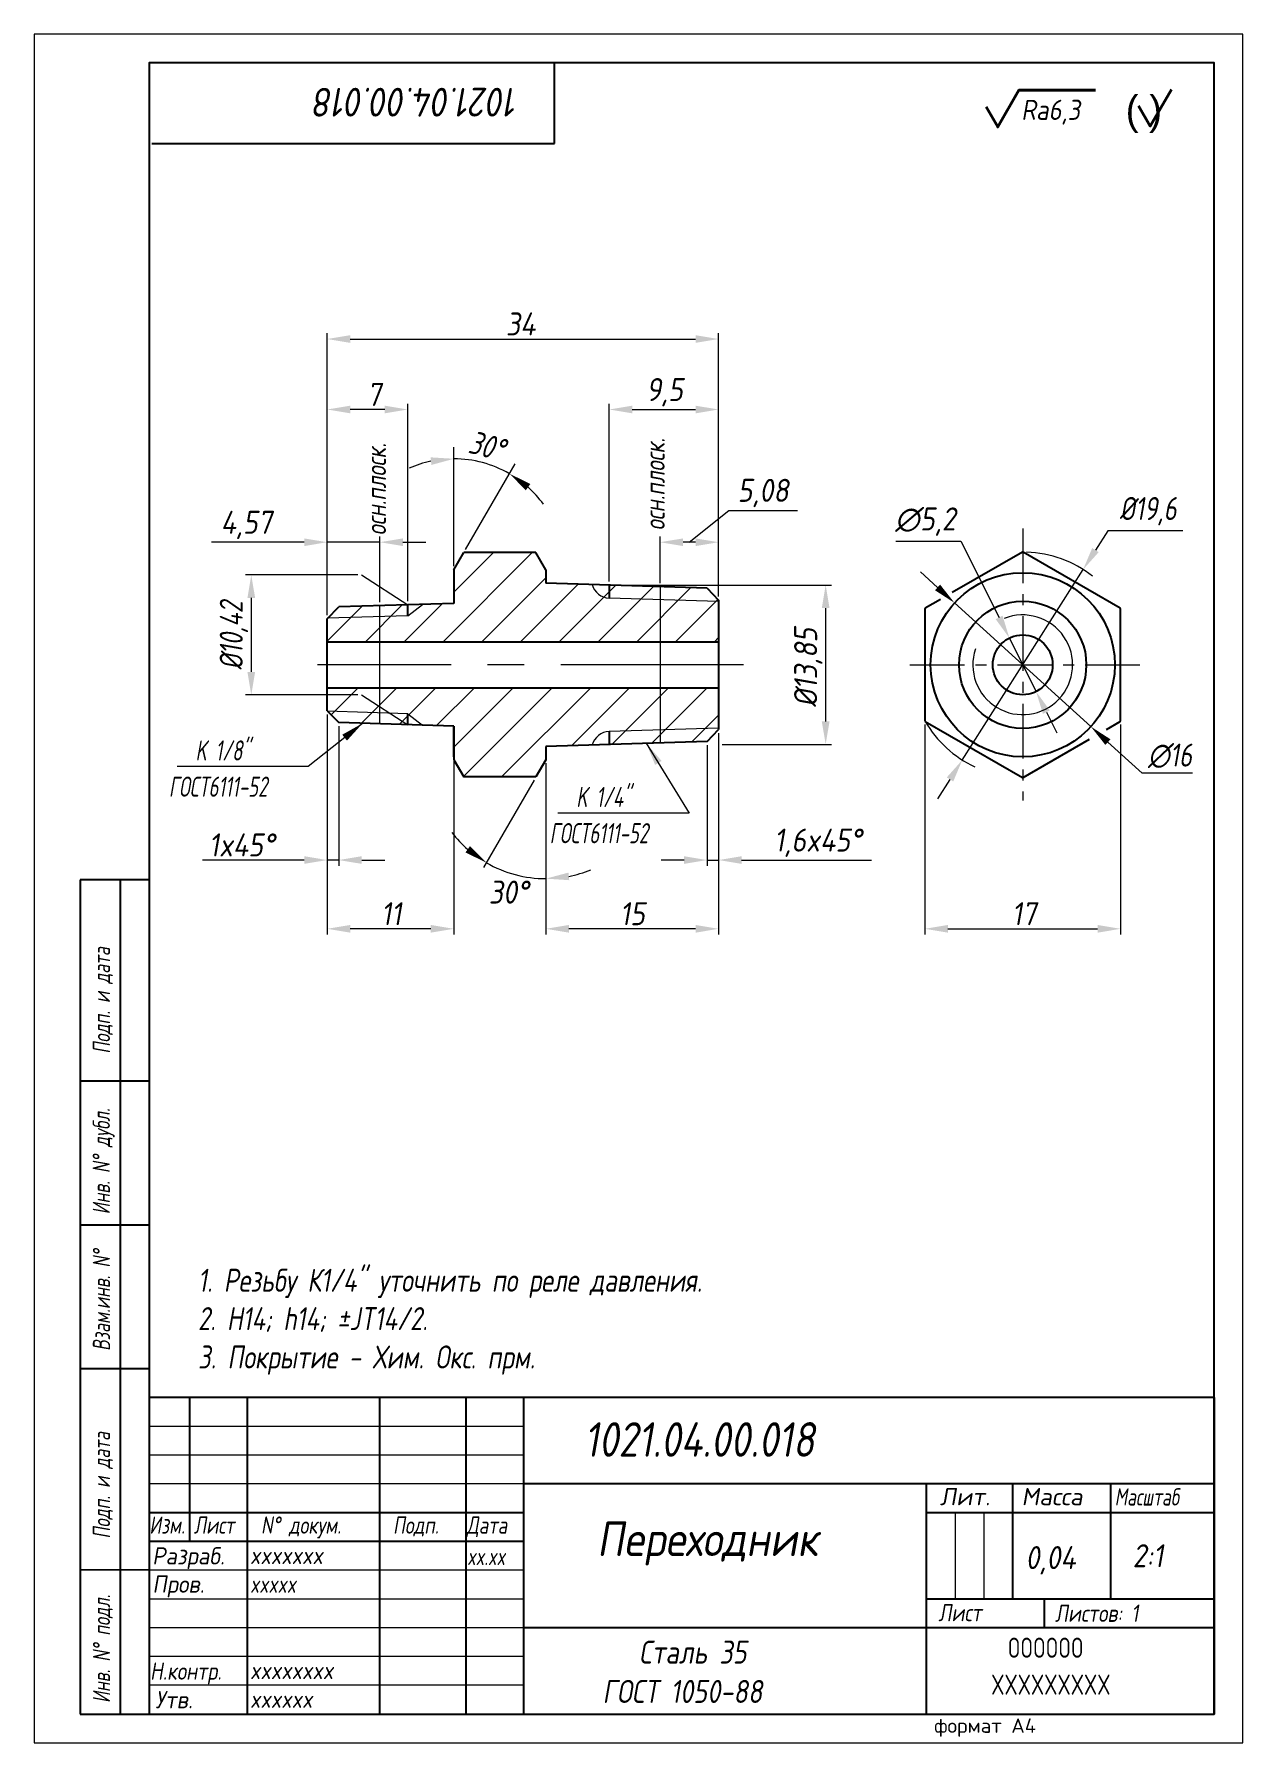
# Model space of a CAD drawing. Header units: millimetres. Extents: x 1490 to 4088, y -4564 to 680.
# Drawn here: x 3878.1 to 4088.1, y 382.9 to 679.9 of the extents above.
import ezdxf

# ---------------------------------------------------------------- set-up
doc = ezdxf.new("R2010")
doc.units = ezdxf.units.MM
doc.linetypes.add('CENTER', pattern=[50.8, 31.75, -6.35, 6.35, -6.35])
for name, color, linetype, lineweight in [('Ax', 1, 'CENTER', 18), ('Dim', 3, 'Continuous', 40), ('Hatch', 5, 'Continuous', 18), ('Slim', 8, 'Continuous', 18), ('Text', 2, 'Continuous', 40), ('Wide', 31, 'Continuous', 60)]:
    doc.layers.add(name, color=color, linetype=linetype, lineweight=lineweight)
doc.styles.add('курсив', font='romans.shx', dxfattribs={"oblique": 10})
doc.styles.add('курсив 0_65', font='romans.shx', dxfattribs={"width": 0.65, "oblique": 10})
doc.styles.add('курсив 0_75', font='romans.shx', dxfattribs={"width": 0.75, "oblique": 10})
doc.styles.add('курсив 0_85', font='romans.shx', dxfattribs={"width": 0.85, "oblique": 10})
doc.dimstyles.new('L.Arrow', dxfattribs={"dimtxt": 4, "dimasz": 4, "dimexe": 2, "dimexo": 0.625, "dimgap": 1, "dimtad": 1, "dimlfac": 5, "dimtxsty": 'курсив 0_85', "dimcen": 0, "dimclrd": 256, "dimclre": 256, "dimclrt": 256, "dimadec": 1, "dimazin": 0, "dimtp": 0.0165, "dimtm": 0.0075, "dimtfac": 1, "dimtmove": 0, "dimatfit": 3, "dimfxl": 1, "dimlwd": 18, "dimlwe": 18, "dimarcsym": 0})
doc.dimstyles.new('к1_1', dxfattribs={"dimtxt": 4, "dimasz": 4, "dimexe": 1, "dimexo": 0.625, "dimtad": 1, "dimtxsty": 'курсив 0_85', "dimcen": 0, "dimadec": 0, "dimazin": 0, "dimtfac": 1, "dimtmove": 0, "dimatfit": 3, "dimldrblk": 'DOTSMALL', "dimfxl": 1, "dimlwd": 18, "dimlwe": 18, "dimarcsym": 0})
doc.dimstyles.new('к1_1св', dxfattribs={"dimtxt": 4, "dimasz": 4, "dimexe": 2, "dimexo": 0.625, "dimgap": 1, "dimtad": 1, "dimtoh": 1, "dimtxsty": 'курсив 0_75', "dimcen": 0, "dimadec": 0, "dimazin": 0, "dimtfac": 1, "dimtmove": 0, "dimatfit": 3, "dimldrblk": 'DOTSMALL', "dimfxl": 1, "dimlwd": 18, "dimlwe": 18, "dimarcsym": 0})

# ---------------------------------------------------------------- blocks, each defined once
blk = doc.blocks.new('*D289')
at = {"layer": 'Defpoints', "color": 0, "transparency": 16777216}
for p in [(4060.39, 586.83), (4039.4, 553.72)]:
    blk.add_point(p, dxfattribs=at)
at = {"layer": 'Dim', "color": 0, "lineweight": 18, "transparency": 16777216}
for p, q in [((4064.68, 593.58), (4062.54, 590.21)), ((4077.71, 593.58), (4064.68, 593.58)), ((4039.4, 553.72), (4060.39, 586.83)), ((4037.26, 550.34), (4035.12, 546.96))]:
    blk.add_line(p, q, dxfattribs=at)
blk.add_arc((4049.9, 570.27), 19.6, 51.7791, 88.0212, dxfattribs=at)
at = {"layer": 'Dim', "color": 0, "transparency": 16777216}
for points in [[(4061.97, 590.56), (4063.1, 589.85), (4060.39, 586.83)], [(4036.7, 550.7), (4037.83, 549.99), (4039.4, 553.72)]]:
    blk.add_solid(points, dxfattribs=at)
at = {"layer": 'Dim', "color": 0, "transparency": 16777216, "insert": (4071.69, 596.97), "char_height": 4, "attachment_point": 5, "style": 'курсив 0_75'}
blk.add_mtext('%%c19,6', dxfattribs=at)
blk = doc.blocks.new('_DotSmall')
at = {"color": 0, "linetype": 'ByBlock', "const_width": 0.5}
blk.add_lwpolyline([(-122670.927, 17467.939, 1), (-122670.802, 17467.939, 1)], format="xyb", close=True, dxfattribs=at)
blk = doc.blocks.new('*D290')
at = {"layer": 'Defpoints', "color": 0, "transparency": 16777216}
for p in [(4038.05, 581.03), (4061.74, 559.52)]:
    blk.add_point(p, dxfattribs=at)
at = {"layer": 'Dim', "color": 0, "lineweight": 18, "transparency": 16777216}
for p, q in [((4035.09, 583.72), (4032.13, 586.41)), ((4038.05, 581.03), (4061.74, 559.52)), ((4070.63, 551.45), (4064.71, 556.83)), ((4079.38, 551.45), (4070.63, 551.45))]:
    blk.add_line(p, q, dxfattribs=at)
at = {"layer": 'Dim', "color": 0, "transparency": 16777216}
for points in [[(4035.54, 584.21), (4034.65, 583.23), (4038.05, 581.03)], [(4065.15, 557.32), (4064.26, 556.34), (4061.74, 559.52)]]:
    blk.add_solid(points, dxfattribs=at)
at = {"layer": 'Dim', "color": 0, "transparency": 16777216, "insert": (4075.5, 554.45), "char_height": 4, "attachment_point": 5, "style": 'курсив 0_75'}
blk.add_mtext('∅16', dxfattribs=at)
blk = doc.blocks.new('*D291')
at = {"layer": 'Defpoints', "color": 0, "transparency": 16777216}
for p in [(4032.9, 560.52), (4066.9, 560.52), (4066.9, 524.38)]:
    blk.add_point(p, dxfattribs=at)
at = {"layer": 'Dim', "color": 0, "lineweight": 18, "transparency": 16777216}
for p, q in [((4032.9, 559.89), (4032.9, 523.38)), ((4066.9, 559.89), (4066.9, 523.38)), ((4036.9, 524.38), (4062.9, 524.38))]:
    blk.add_line(p, q, dxfattribs=at)
at = {"layer": 'Dim', "color": 0, "transparency": 16777216}
for points in [[(4036.9, 525.05), (4036.9, 523.71), (4032.9, 524.38)], [(4062.9, 525.05), (4062.9, 523.71), (4066.9, 524.38)]]:
    blk.add_solid(points, dxfattribs=at)
at = {"layer": 'Dim', "color": 0, "transparency": 16777216, "insert": (4050.15, 527.01), "char_height": 4, "attachment_point": 5, "style": 'курсив 0_85'}
blk.add_mtext('17', dxfattribs=at)
blk = doc.blocks.new('*D292')
at = {"layer": 'Defpoints', "color": 0, "transparency": 16777216}
for p in [(4047.58, 574.93), (4052.22, 565.62)]:
    blk.add_point(p, dxfattribs=at)
at = {"layer": 'Dim', "color": 0, "lineweight": 18, "transparency": 16777216}
for p, q in [((4027.85, 591.77), (4039.16, 591.77)), ((4039.16, 591.77), (4045.79, 578.51)), ((4052.22, 565.62), (4047.58, 574.93)), ((4054.01, 562.04), (4055.8, 558.47))]:
    blk.add_line(p, q, dxfattribs=at)
at = {"layer": 'Dim', "color": 0, "transparency": 16777216}
for points in [[(4046.39, 578.8), (4045.19, 578.21), (4047.58, 574.93)], [(4054.61, 562.34), (4053.41, 561.75), (4052.22, 565.62)]]:
    blk.add_solid(points, dxfattribs=at)
at = {"layer": 'Dim', "color": 0, "transparency": 16777216, "insert": (4033.01, 595.16), "char_height": 4, "attachment_point": 5, "style": 'курсив 0_85'}
blk.add_mtext('∅5,2', dxfattribs=at)
blk = doc.blocks.new('*D54')
at = {"layer": 'Defpoints', "color": 0, "transparency": 16777216}
for p in [(3929.05, 562.29), (3951.05, 554.27), (3929.05, 524.38)]:
    blk.add_point(p, dxfattribs=at)
at = {"layer": 'Dim', "color": 0, "lineweight": 18, "transparency": 16777216}
for p, q in [((3929.05, 561.66), (3929.05, 523.38)), ((3951.05, 553.65), (3951.05, 523.38)), ((3947.05, 524.38), (3933.05, 524.38))]:
    blk.add_line(p, q, dxfattribs=at)
at = {"layer": 'Dim', "color": 0, "transparency": 16777216}
for points in [[(3933.05, 525.05), (3933.05, 523.71), (3929.05, 524.38)], [(3947.05, 525.05), (3947.05, 523.71), (3951.05, 524.38)]]:
    blk.add_solid(points, dxfattribs=at)
at = {"layer": 'Dim', "color": 0, "transparency": 16777216, "insert": (3940.19, 527.01), "char_height": 4, "attachment_point": 5, "style": 'курсив 0_85'}
blk.add_mtext('11', dxfattribs=at)
blk = doc.blocks.new('*D55')
at = {"layer": 'Defpoints', "color": 0, "transparency": 16777216}
for p in [(3938.2, 591.58), (3938.2, 580.55), (3929.05, 578.36)]:
    blk.add_point(p, dxfattribs=at)
at = {"layer": 'Dim', "color": 0, "lineweight": 18, "transparency": 16777216}
for p, q in [((3925.05, 591.58), (3908.97, 591.58)), ((3929.05, 578.98), (3929.05, 592.58)), ((3938.2, 591.58), (3929.05, 591.58)), ((3938.2, 581.17), (3938.2, 592.58)), ((3942.2, 591.58), (3946.2, 591.58))]:
    blk.add_line(p, q, dxfattribs=at)
at = {"layer": 'Dim', "color": 0, "transparency": 16777216}
for points in [[(3925.05, 592.24), (3925.05, 590.91), (3929.05, 591.58)], [(3942.2, 592.24), (3942.2, 590.91), (3938.2, 591.58)]]:
    blk.add_solid(points, dxfattribs=at)
at = {"layer": 'Dim', "color": 0, "transparency": 16777216, "insert": (3915.01, 594.58), "char_height": 4, "attachment_point": 5, "style": 'курсив 0_85'}
blk.add_mtext('4,57', dxfattribs=at)
blk = doc.blocks.new('*D56')
at = {"layer": 'Defpoints', "color": 0, "transparency": 16777216}
for p in [(3929.05, 614.65), (3943.05, 580.7), (3929.05, 578.26)]:
    blk.add_point(p, dxfattribs=at)
at = {"layer": 'Dim', "color": 0, "lineweight": 18, "transparency": 16777216}
for p, q in [((3929.05, 578.89), (3929.05, 615.65)), ((3943.05, 581.32), (3943.05, 615.65)), ((3939.05, 614.65), (3933.05, 614.65))]:
    blk.add_line(p, q, dxfattribs=at)
at = {"layer": 'Dim', "color": 0, "transparency": 16777216}
for points in [[(3933.05, 615.31), (3933.05, 613.98), (3929.05, 614.65)], [(3939.05, 615.31), (3939.05, 613.98), (3943.05, 614.65)]]:
    blk.add_solid(points, dxfattribs=at)
at = {"layer": 'Dim', "color": 0, "transparency": 16777216, "insert": (3937.2, 617.27), "char_height": 4, "attachment_point": 5, "style": 'курсив 0_85'}
blk.add_mtext('7', dxfattribs=at)
blk = doc.blocks.new('*D57')
at = {"layer": 'Defpoints', "color": 0, "transparency": 16777216}
for p in [(3934.99, 585.89), (3915.86, 565.04), (3934.99, 565.04)]:
    blk.add_point(p, dxfattribs=at)
at = {"layer": 'Dim', "color": 0, "lineweight": 18, "transparency": 16777216}
for p, q in [((3934.37, 585.89), (3914.86, 585.89)), ((3915.86, 581.89), (3915.86, 569.04)), ((3934.37, 565.04), (3914.86, 565.04))]:
    blk.add_line(p, q, dxfattribs=at)
at = {"layer": 'Dim', "color": 0, "transparency": 16777216}
for points in [[(3915.19, 581.89), (3916.53, 581.89), (3915.86, 585.89)], [(3915.19, 569.04), (3916.53, 569.04), (3915.86, 565.04)]]:
    blk.add_solid(points, dxfattribs=at)
at = {"layer": 'Dim', "color": 0, "transparency": 16777216, "insert": (3912.85, 575.38), "char_height": 4, "attachment_point": 5, "rotation": 90, "style": 'курсив 0_75'}
blk.add_mtext('%%c10,42', dxfattribs=at)
blk = doc.blocks.new('*D58')
at = {"layer": 'Defpoints', "color": 0, "transparency": 16777216}
for p in [(3929.05, 562.29), (3931.05, 560.23), (3931.05, 536.33)]:
    blk.add_point(p, dxfattribs=at)
at = {"layer": 'Dim', "color": 0, "lineweight": 18, "transparency": 16777216}
for p, q in [((3929.05, 561.66), (3929.05, 535.33)), ((3931.05, 559.6), (3931.05, 535.33)), ((3925.05, 536.33), (3907.37, 536.33)), ((3931.05, 536.33), (3929.05, 536.33)), ((3935.05, 536.33), (3939.05, 536.33))]:
    blk.add_line(p, q, dxfattribs=at)
at = {"layer": 'Dim', "color": 0, "transparency": 16777216}
for points in [[(3925.05, 537), (3925.05, 535.67), (3929.05, 536.33)], [(3935.05, 537), (3935.05, 535.67), (3931.05, 536.33)]]:
    blk.add_solid(points, dxfattribs=at)
at = {"layer": 'Dim', "color": 0, "transparency": 16777216, "insert": (3914.21, 538.96), "char_height": 4, "attachment_point": 5, "style": 'курсив 0_85'}
blk.add_mtext('1x45%%d', dxfattribs=at)
blk = doc.blocks.new('*D59')
at = {"layer": 'Defpoints', "color": 0, "transparency": 16777216}
for p in [(3997.05, 559.02), (3967.05, 553.77), (3967.05, 524.38)]:
    blk.add_point(p, dxfattribs=at)
at = {"layer": 'Dim', "color": 0, "lineweight": 18, "transparency": 16777216}
for p, q in [((3997.05, 558.4), (3997.05, 523.38)), ((3967.05, 553.15), (3967.05, 523.38)), ((3993.05, 524.38), (3971.05, 524.38))]:
    blk.add_line(p, q, dxfattribs=at)
at = {"layer": 'Dim', "color": 0, "transparency": 16777216}
for points in [[(3971.05, 525.05), (3971.05, 523.71), (3967.05, 524.38)], [(3993.05, 525.05), (3993.05, 523.71), (3997.05, 524.38)]]:
    blk.add_solid(points, dxfattribs=at)
at = {"layer": 'Dim', "color": 0, "transparency": 16777216, "insert": (3982.09, 527.01), "char_height": 4, "attachment_point": 5, "style": 'курсив 0_85'}
blk.add_mtext('15', dxfattribs=at)
blk = doc.blocks.new('*D293')
at = {"layer": 'Defpoints', "color": 0, "transparency": 16777216}
for p in [(3997.05, 614.65), (3978.05, 584.12), (3997.05, 581.53)]:
    blk.add_point(p, dxfattribs=at)
at = {"layer": 'Dim', "color": 0, "lineweight": 18, "transparency": 16777216}
for p, q in [((3978.05, 584.75), (3978.05, 615.65)), ((3997.05, 582.15), (3997.05, 615.65)), ((3982.05, 614.65), (3993.05, 614.65))]:
    blk.add_line(p, q, dxfattribs=at)
at = {"layer": 'Dim', "color": 0, "transparency": 16777216}
for points in [[(3982.05, 615.31), (3982.05, 613.98), (3978.05, 614.65)], [(3993.05, 615.31), (3993.05, 613.98), (3997.05, 614.65)]]:
    blk.add_solid(points, dxfattribs=at)
at = {"layer": 'Dim', "color": 0, "transparency": 16777216, "insert": (3987.68, 617.65), "char_height": 4, "attachment_point": 5, "style": 'курсив 0_85'}
blk.add_mtext('9,5', dxfattribs=at)
blk = doc.blocks.new('*D294')
at = {"layer": 'Defpoints', "color": 0, "transparency": 16777216}
for p in [(3986.89, 591.58), (3986.89, 583.85), (3997.05, 581.53)]:
    blk.add_point(p, dxfattribs=at)
at = {"layer": 'Dim', "color": 0, "lineweight": 18, "transparency": 16777216}
for p, q in [((3991.97, 591.58), (3998.84, 597.12)), ((3998.84, 597.12), (4010.76, 597.12)), ((3986.89, 584.47), (3986.89, 592.58)), ((3993.05, 591.58), (3990.89, 591.58)), ((3997.05, 582.15), (3997.05, 592.58))]:
    blk.add_line(p, q, dxfattribs=at)
at = {"layer": 'Dim', "color": 0, "transparency": 16777216}
for points in [[(3990.89, 592.24), (3990.89, 590.91), (3986.89, 591.58)], [(3993.05, 592.24), (3993.05, 590.91), (3997.05, 591.58)]]:
    blk.add_solid(points, dxfattribs=at)
at = {"layer": 'Dim', "color": 0, "transparency": 16777216, "insert": (4004.8, 600.13), "char_height": 4, "attachment_point": 5, "style": 'курсив 0_85'}
blk.add_mtext('5,08', dxfattribs=at)
blk = doc.blocks.new('*D295')
at = {"layer": 'Defpoints', "color": 0, "transparency": 16777216}
for p in [(3978.05, 584.12), (3997.05, 556.43), (4015.66, 556.43)]:
    blk.add_point(p, dxfattribs=at)
at = {"layer": 'Dim', "color": 0, "lineweight": 18, "transparency": 16777216}
for p, q in [((3978.68, 584.12), (4016.66, 584.12)), ((4015.66, 580.12), (4015.66, 560.43)), ((3997.68, 556.43), (4016.66, 556.43))]:
    blk.add_line(p, q, dxfattribs=at)
at = {"layer": 'Dim', "color": 0, "transparency": 16777216}
for points in [[(4014.99, 580.12), (4016.33, 580.12), (4015.66, 584.12)], [(4014.99, 560.43), (4016.33, 560.43), (4015.66, 556.43)]]:
    blk.add_solid(points, dxfattribs=at)
at = {"layer": 'Dim', "color": 0, "transparency": 16777216, "insert": (4012.65, 569.81), "char_height": 4, "attachment_point": 5, "rotation": 90, "style": 'курсив 0_85'}
blk.add_mtext('%%c13,85', dxfattribs=at)
blk = doc.blocks.new('*D60')
at = {"layer": 'Defpoints', "color": 0, "transparency": 16777216}
for p in [(3997.05, 626.9), (3997.05, 583.53), (3929.05, 578.36)]:
    blk.add_point(p, dxfattribs=at)
at = {"layer": 'Dim', "color": 0, "lineweight": 18, "transparency": 16777216}
for p, q in [((3929.05, 578.98), (3929.05, 627.9)), ((3933.05, 626.9), (3993.05, 626.9)), ((3997.05, 584.15), (3997.05, 627.9))]:
    blk.add_line(p, q, dxfattribs=at)
at = {"layer": 'Dim', "color": 0, "transparency": 16777216}
for points in [[(3933.05, 627.56), (3933.05, 626.23), (3929.05, 626.9)], [(3993.05, 627.56), (3993.05, 626.23), (3997.05, 626.9)]]:
    blk.add_solid(points, dxfattribs=at)
at = {"layer": 'Dim', "color": 0, "transparency": 16777216, "insert": (3962.67, 629.52), "char_height": 4, "attachment_point": 5, "style": 'курсив 0_85'}
blk.add_mtext('34', dxfattribs=at)
blk = doc.blocks.new('*D61')
at = {"layer": 'Defpoints', "color": 0, "transparency": 16777216}
for p in [(3957.66, 604.92), (3952.79, 589.77), (3951.05, 586.77), (3951.05, 586.77), (3951.05, 581.45)]:
    blk.add_point(p, dxfattribs=at)
at = {"layer": 'Dim', "color": 0, "lineweight": 18, "transparency": 16777216}
for p, q in [((3951.06, 587.4), (3951.07, 608.08)), ((3953.1, 590.32), (3961.71, 605.23))]:
    blk.add_line(p, q, dxfattribs=at)
for start, end in [(60, 89.958), (101.8498, 113.7416), (36.2165, 48.1082)]:
    blk.add_arc((3951.05, 586.77), 19.31, start, end, dxfattribs=at)
at = {"layer": 'Dim', "color": 0, "transparency": 16777216}
for points in [[(3947.02, 606.33), (3947.16, 605.01), (3951.07, 606.08)], [(3963.56, 600.61), (3964.34, 601.69), (3960.71, 603.5)]]:
    blk.add_solid(points, dxfattribs=at)
at = {"layer": 'Dim', "color": 0, "transparency": 16777216, "insert": (3956.84, 608.32), "char_height": 4, "attachment_point": 5, "rotation": 344.979, "style": 'курсив 0_75'}
blk.add_mtext('30°', dxfattribs=at)
blk = doc.blocks.new('*D296')
at = {"layer": 'Defpoints', "color": 0, "transparency": 16777216}
for p in [(3967.05, 556.08), (3967.05, 553.77), (3967.05, 553.77), (3965.32, 550.77), (3963.47, 533.42)]:
    blk.add_point(p, dxfattribs=at)
at = {"layer": 'Dim', "color": 0, "lineweight": 18, "transparency": 16777216}
for p, q in [((3967.05, 553.15), (3967.05, 532.1)), ((3965.01, 550.23), (3956.22, 535.01))]:
    blk.add_line(p, q, dxfattribs=at)
for start, end in [(217.7923, 228.8962), (240, 270), (281.1038, 292.2077)]:
    blk.add_arc((3967.05, 553.77), 20.67, start, end, dxfattribs=at)
at = {"layer": 'Dim', "color": 0, "transparency": 16777216}
for points in [[(3953.85, 538.74), (3953.08, 537.66), (3956.72, 535.87)], [(3971.1, 532.83), (3970.97, 534.15), (3967.05, 533.1)]]:
    blk.add_solid(points, dxfattribs=at)
at = {"layer": 'Dim', "color": 0, "transparency": 16777216, "insert": (3960.59, 530.76), "char_height": 4, "attachment_point": 5, "style": 'курсив 0_85'}
blk.add_mtext('30°', dxfattribs=at)
blk = doc.blocks.new('*D297')
at = {"layer": 'Defpoints', "color": 0, "transparency": 16777216}
for p in [(3997.05, 559.02), (3995.06, 556.96), (3997.05, 536.33)]:
    blk.add_point(p, dxfattribs=at)
at = {"layer": 'Dim', "color": 0, "lineweight": 18, "transparency": 16777216}
for p, q in [((3997.05, 558.4), (3997.05, 535.33)), ((3995.06, 556.33), (3995.06, 535.33)), ((3991.06, 536.33), (3987.06, 536.33)), ((3995.06, 536.33), (3997.05, 536.33)), ((4001.05, 536.33), (4023.6, 536.33))]:
    blk.add_line(p, q, dxfattribs=at)
at = {"layer": 'Dim', "color": 0, "transparency": 16777216}
for points in [[(3991.06, 537), (3991.06, 535.67), (3995.06, 536.33)], [(4001.05, 537), (4001.05, 535.67), (3997.05, 536.33)]]:
    blk.add_solid(points, dxfattribs=at)
at = {"layer": 'Dim', "color": 0, "transparency": 16777216, "insert": (4014.33, 539.34), "char_height": 4, "attachment_point": 5, "style": 'курсив 0_85'}
blk.add_mtext('1,6x45%%d', dxfattribs=at)

msp = doc.modelspace()

# ---------------------------------------------------------------- hatches: boundary and pattern name
at = {"layer": 'Hatch'}
h = msp.add_hatch(dxfattribs=at)
h.set_pattern_fill('ANSI31', color=256, scale=1.5, style=0)
h.set_pattern_definition([(45, (-8207.8055, 4292.139), (-3.367596, 3.367596), [])])
h.paths.add_polyline_path([(3997.0548, 581.2711), (3986.8948, 581.5886), (3986.8948, 574.2746), (3997.0548, 574.2746)])
h.paths.add_polyline_path([(3997.0548, 566.2746), (3986.8948, 566.2746), (3986.8948, 558.9606), (3997.0548, 559.2781)])
h.paths.add_polyline_path([(3986.8948, 581.5886), (3978.0548, 581.8649, -0.31773638), (3975.0674, 584.2162), (3967.0548, 584.4666), (3967.0548, 586.7746), (3965.3227, 589.7746), (3952.7868, 589.7746), (3951.0548, 586.7746), (3951.0548, 580.9484), (3945.6068, 580.7781), (3943.0548, 578.7971), (3938.1988, 578.6454), (3938.1988, 574.2746), (3986.8948, 574.2746)])
h.paths.add_polyline_path([(3986.8948, 566.2746), (3938.1988, 566.2746), (3938.1988, 562.9761), (3939.9499, 561.8491), (3943.0548, 561.7521), (3945.6068, 559.7711), (3951.0548, 559.6009), (3951.0548, 554.2746), (3951.0548, 553.7746), (3952.7868, 550.7746), (3965.3227, 550.7746), (3967.0548, 553.7746), (3967.0548, 556.0826), (3975.0674, 556.333, -0.31773638), (3978.0548, 558.6844), (3986.8948, 558.9606)])
h.paths.add_polyline_path([(3986.8948, 558.9606), (3978.0548, 558.6844), (3978.0548, 556.4264), (3986.8948, 556.7026)], flags=17)
h.paths.add_polyline_path([(3978.0548, 558.6844, 0.31773638), (3975.0674, 556.333), (3978.0548, 556.4264)], flags=17)
h.paths.add_polyline_path([(3997.0548, 559.0201), (3997.0548, 559.2781), (3986.8948, 558.9606), (3986.8948, 556.7026), (3995.0557, 556.9576)])
h.paths.add_polyline_path([(3995.0557, 583.5916), (3986.8948, 583.8466), (3986.8948, 581.5886), (3997.0548, 581.2711), (3997.0548, 581.5291)])
h.paths.add_polyline_path([(3986.8948, 583.8466), (3978.0548, 584.1229), (3978.0548, 581.8649), (3986.8948, 581.5886)], flags=17)
h.paths.add_polyline_path([(3978.0548, 584.1229), (3975.0674, 584.2162, 0.31773638), (3978.0548, 581.8649)], flags=17)
h.paths.add_polyline_path([(3938.1988, 580.5466), (3931.0538, 580.3233), (3929.1535, 578.3627), (3938.1988, 578.6454)])
h.paths.add_polyline_path([(3943.0548, 580.6984), (3938.1988, 580.5466), (3938.1988, 578.6454), (3943.0548, 578.7971)], flags=17)
h.paths.add_polyline_path([(3945.6068, 580.7781), (3943.0548, 580.6984), (3943.0548, 578.7971)], flags=17)
h.paths.add_polyline_path([(3938.1988, 561.9038), (3929.1535, 562.1865), (3931.0538, 560.2259), (3938.1988, 560.0026)])
h.paths.add_polyline_path([(3939.9499, 561.8491), (3938.1988, 561.9038), (3938.1988, 560.0026), (3943.0548, 559.8509)], flags=17)
h.paths.add_polyline_path([(3943.0548, 561.7521), (3939.9499, 561.8491), (3943.0548, 559.8509)], flags=16)
h.paths.add_polyline_path([(3943.0548, 561.7521), (3943.0548, 559.8509), (3945.6068, 559.7711)], flags=17)
h.paths.add_polyline_path([(3938.1988, 566.2746), (3929.0548, 566.2746), (3929.0548, 562.2884), (3929.1535, 562.1865), (3938.1988, 561.9038)])
h.paths.add_polyline_path([(3938.1988, 578.6454), (3929.1535, 578.3627), (3929.0548, 578.2609), (3929.0548, 574.2746), (3938.1988, 574.2746)])

# ---------------------------------------------------------------- linework, layer by layer
for p, q in [((3968.5524, 660.8935), (3968.5524, 674.8935)), ((3898.5524, 660.8935), (3968.5524, 660.8935)), ((3951.0548, 586.7746), (3952.7868, 589.7746)), ((3965.3227, 589.7746), (3952.7868, 589.7746)), ((3967.0548, 586.7746), (3965.3227, 589.7746)), ((3951.0548, 586.7746), (3951.0548, 580.9484)), ((3967.0548, 586.7746), (3967.0548, 584.4666)), ((3995.0557, 583.5916), (3967.0548, 584.4666)), ((3978.0548, 584.1229), (3978.0548, 581.8649)), ((3995.0557, 583.5916), (3997.0548, 581.5291)), ((3929.0548, 578.2609), (3931.0538, 580.3233)), ((3951.0548, 580.9484), (3931.0538, 580.3233)), ((3943.0548, 578.7971), (3943.0548, 580.6984)), ((3997.0548, 581.5291), (3997.0548, 559.0201)), ((3929.0548, 562.2884), (3929.0548, 578.2609)), ((3929.0548, 562.2884), (3931.0538, 560.2259)), ((3943.0548, 559.8509), (3943.0548, 561.7521)), ((3951.0548, 559.6009), (3931.0538, 560.2259)), ((3951.0548, 559.6009), (3951.0548, 553.7746)), ((3951.0548, 554.2746), (3951.0548, 559.6009)), ((3978.0548, 558.6844), (3978.0548, 556.4264)), ((3995.0557, 556.9576), (3997.0548, 559.0201)), ((3995.0557, 556.9576), (3967.0548, 556.0826)), ((3967.0548, 556.0826), (3967.0548, 553.7746)), ((3951.0548, 553.7746), (3952.7868, 550.7746)), ((3967.0548, 553.7746), (3965.3227, 550.7746)), ((3965.3227, 550.7746), (3952.7868, 550.7746)), ((3965.3227, 550.7746), (3952.7868, 550.7746)), ((3886.1397, 532.8874), (3886.1397, 387.8874)), ((3898.1397, 532.8874), (3886.1397, 532.8874)), ((3893.1402, 387.9577), (3893.1402, 532.8874)), ((3898.0703, 497.8876), (3886.1397, 497.8862)), ((3898.0532, 472.8876), (3886.1397, 472.888)), ((3886.1397, 447.8898), (3886.1397, 447.8898)), ((3898.1397, 447.8878), (3886.1397, 447.8898)), ((4083.1397, 442.8874), (3898.1397, 442.8874)), ((3905.1397, 442.8874), (3905.1397, 417.8874)), ((3915.1397, 442.8874), (3915.1397, 387.8874)), ((3938.1397, 442.8874), (3938.1397, 387.8874)), ((3953.1397, 442.8874), (3953.1397, 387.8874)), ((3963.1397, 442.8874), (3963.1397, 387.8874)), ((4083.1397, 387.8874), (4083.1397, 442.8874)), ((4083.1397, 442.8874), (4083.1397, 387.8874)), ((4033.1397, 427.8874), (3963.1397, 427.8874)), ((4033.1397, 427.8874), (4033.1397, 387.8874)), ((4083.1397, 427.8874), (4033.1397, 427.8874)), ((4048.1397, 427.8874), (4048.1397, 407.8874)), ((4065.1397, 427.8874), (4065.1397, 407.8874)), ((3963.1397, 422.8874), (3898.1397, 422.8874)), ((4083.1397, 422.8874), (4033.1397, 422.8874)), ((3963.1397, 417.8874), (3898.1397, 417.8874)), ((3898.1397, 412.8869), (3886.1397, 412.9564)), ((4083.1397, 407.8874), (4033.1397, 407.8874)), ((4053.6442, 407.8874), (4053.6442, 402.8874)), ((4033.1397, 402.8874), (3963.1397, 402.8874)), ((4083.1397, 402.8874), (4033.1397, 402.8874)), ((3886.1397, 387.8874), (3898.1397, 387.8874)), ((3898.1397, 387.8874), (4083.1397, 387.8874))]:
    msp.add_line(p, q)
at = {"ltscale": 2}
for p, q in [((3929.0548, 574.2746), (3997.0548, 574.2746)), ((3929.0548, 566.2746), (3997.0548, 566.2746))]:
    msp.add_line(p, q, dxfattribs=at)
msp.add_lwpolyline([(3898.1397, 387.8874), (4083.1397, 387.8874), (4083.1397, 674.8874), (3898.1397, 674.8874)], close=True)
for points in [[(4049.8477, 589.8745), (4037.6561, 582.8357)], [(4066.8477, 580.1195), (4049.9515, 589.8745)], [(4032.8996, 580.0296), (4032.8996, 560.5196)], [(4035.595, 581.6457), (4032.9515, 580.1195)], [(4066.8996, 560.5196), (4066.8996, 580.0296)], [(4032.9515, 560.4297), (4049.8477, 550.6747)], [(4064.4435, 559.0416), (4066.8477, 560.4297)], [(4049.9515, 550.6747), (4061.4769, 557.3288)]]:
    msp.add_lwpolyline(points)
for radius in [16, 11.0503, 5.2]:
    msp.add_circle((4049.8996, 570.2746), radius)
for start, end in [(89.848215, 90.151785), (149.848215, 150.151785), (29.848215, 30.151785), (209.848215, 210.151785), (329.848215, 330.151785), (269.848215, 270.151785)]:
    msp.add_arc((4049.8996, 570.2746), 19.6, start, end)
at = {"layer": 'Ax', "ltscale": 0.3}
for p, q in [((4049.8996, 593.9882), (4049.8996, 546.6674)), ((4030.262, 570.2746), (4070.3792, 570.2746))]:
    msp.add_line(p, q, dxfattribs=at)
at = {"layer": 'Ax'}
msp.add_line((4001.3788, 570.2746), (3927.375, 570.2746), dxfattribs=at)
at = {"layer": 'Slim'}
for p, q in [((3934.9923, 585.8873), (3943.0548, 580.6984)), ((3986.8948, 583.8466), (3986.8948, 556.7026)), ((3938.1988, 560.0026), (3938.1988, 580.5466)), ((3943.0548, 578.7971), (3945.6068, 580.7781)), ((3997.0548, 581.2711), (3978.0548, 581.8649)), ((3943.0548, 578.7971), (3929.0548, 578.3596)), ((3934.9923, 565.0398), (3943.0548, 559.8509)), ((3943.0548, 561.7521), (3929.0548, 562.1896)), ((3943.0548, 561.7521), (3945.6068, 559.7711)), ((3997.0548, 559.2781), (3978.0548, 558.6844)), ((3963.1397, 437.8874), (3898.1397, 437.8874)), ((3963.1397, 432.8874), (3898.1397, 432.8874)), ((3963.1397, 427.8874), (3898.1397, 427.8874)), ((4038.1397, 422.8874), (4038.1397, 407.8874)), ((4043.1397, 422.8874), (4043.1397, 407.8874)), ((3963.1397, 412.8874), (3898.1397, 412.8874)), ((3963.1397, 407.8874), (3898.1397, 407.8874)), ((3963.1397, 402.8874), (3898.1397, 402.8874)), ((3963.1397, 397.8874), (3898.1397, 397.8874)), ((3963.1397, 392.8874), (3898.1397, 392.8874))]:
    msp.add_line(p, q, dxfattribs=at)
msp.add_lwpolyline([(3878.1397, 382.8874), (4088.1397, 382.8874), (4088.1397, 679.8874), (3878.1397, 679.8874)], close=True, dxfattribs=at)
for centre, radius, start, end in [((3978.2244, 585.1537), 3.2933, 196.539798, 267.047581), ((4049.8996, 570.2746), 8.6661, 161.40756, 111.837395), ((3978.2244, 555.3955), 3.2933, 92.952419, 163.460202), ((4049.8996, 570.2746), 19.6, 210.151785, 244.81668)]:
    msp.add_arc(centre, radius, start, end, dxfattribs=at)
at = {"layer": 'Text'}
for points in [[(4043.5354, 667.2747), (4045.5622, 663.7641), (4049.2415, 670.1369), (4062.5378, 670.1369)], [(4070.0386, 667.4231), (4072.0655, 663.9125), (4075.7448, 670.2853)]]:
    msp.add_lwpolyline(points, dxfattribs=at)

# ---------------------------------------------------------------- texts
at = {"layer": 'Text', "oblique": 10}
for s, height, rotation, style, width, p in [('1021.04.00.018', 5, 180, 'курсив', 0.85, (3962.3042, 670.5703)), ('осн.плоск.', 3.5, 90, 'курсив 0_75', 0.75, (3987.6963, 593.6422)), ('осн.плоск.', 3.5, 90, 'курсив 0_75', 0.75, (3939.2731, 592.7731)), ('Подп. и дата', 3, 90, 'курсив 0_75', 0.7, (3891.3297, 502.6702)), ('Инв. N%%D дубл.', 3, 90, 'курсив 0_75', 0.7, (3891.296, 474.7367)), ('Взам.инв. N%%D', 3, 90, 'курсив 0_75', 0.7, (3891.3297, 451.0084)), ('Подп. и дата', 3, 90, 'курсив 0_75', 0.7, (3891.3297, 418.3831)), ('Инв. N%%D подл.', 3, 90, 'курсив 0_75', 0.7, (3891.3297, 389.8104))]:
    msp.add_text(s, height=height, rotation=rotation, dxfattribs=dict(at, style=style, width=width)).set_placement(p)
for s, height, style, width, p in [('Ra6,3', 3.5, 'курсив 0_85', 0.85, (4049.6448, 664.9843)), ('K 1/8"', 3.5, 'курсив 0_65', 0.65, (3906.1692, 553.6301)), ('ГОСТ6111-52', 3.5, 'курсив 0_65', 0.65, (3901.5329, 547.3397)), ('K 1/4"', 3.5, 'курсив 0_65', 0.65, (3972.3316, 545.5431)), ('ГОСТ6111-52', 3.5, 'курсив 0_65', 0.65, (3967.6953, 539.2527)), ('1021.04.00.018', 6, 'курсив', 0.8, (3973.7205, 432.6185)), ('Масштаб', 3, 'курсив', 0.7, (4065.8734, 424.1336)), ('Изм.', 3, 'курсив 0_75', 0.75, (3898.1397, 419.242)), ('Лист', 3, 'курсив 0_75', 0.75, (3905.8758, 419.242)), ('N%%D докум.', 3, 'курсив 0_75', 0.75, (3917.5476, 419.242)), ('Подп.', 3, 'курсив 0_75', 0.75, (3940.4878, 419.242)), ('Дата', 3, 'курсив 0_75', 0.75, (3953.2613, 419.242)), ('Переходник ', 6, 'курсив 0_85', 0.85, (3975.9057, 415.3421)), ('Разраб.', 3, 'курсив', 0.9, (3898.6533, 413.8863)), ('xxxxxxx', 3, 'курсив 0_85', 0.85, (3915.6451, 413.9666)), ('0,04', 4, 'курсив 0_85', 0.85, (4050.3945, 413.0851)), ('2:1', 4, 'курсив 0_85', 0.85, (4068.9948, 413.4043)), ('Пров.', 3, 'курсив', 0.9, (3898.6793, 408.9817)), ('xxxxx', 3, 'курсив 0_85', 0.75, (3915.6451, 408.9666)), ('Лист', 3, 'курсив', 0.8, (4035.2412, 404.0183)), ('Листов: 1', 3, 'курсив', 0.8, (4055.4856, 403.9124)), ('Сталь 35', 4, 'курсив', 0.8, (3983.2339, 396.6526)), ('Н.контр.', 3, 'курсив', 0.8, (3898.2699, 393.8628)), ('xxxxxxxx', 3, 'курсив 0_85', 0.85, (3915.6451, 393.9666)), (' ГОСТ 1050-88', 4, 'курсив', 0.8, (3974.7625, 389.8187)), ('Утв.', 3, 'курсив', 0.9, (3899.2009, 388.8845)), ('xxxxxx', 3, 'курсив 0_85', 0.85, (3915.6451, 388.9666))]:
    msp.add_text(s, height=height, dxfattribs=dict(at, style=style, width=width)).set_placement(p)
at = {"layer": 'Text'}
msp.add_text('( )', height=5, dxfattribs=at).set_placement((4067.7957, 664.2412))
at = {"layer": 'Text', "style": 'курсив', "oblique": 10}
for s, p in [('Лит.', (4035.4941, 424.1817)), ('Масса', (4049.6938, 424.1817))]:
    msp.add_text(s, height=3, dxfattribs=at).set_placement(p)
at = {"layer": 'Text', "ltscale": 0.8, "style": 'курсив', "oblique": 10, "width": 0.7}
msp.add_text('xx.xx', height=3, dxfattribs=at).set_placement((3953.3659, 413.7804))
at = {"layer": 'Text', "style": 'курсив'}
msp.add_text('формат А4', height=2.5, dxfattribs=at).set_placement((4034.5211, 384.6244))
at = {"layer": 'Text', "ltscale": 6, "insert": (3906.5974, 465.29), "char_height": 4, "width": 177.752582, "attachment_point": 1, "style": 'курсив 0_75'}
msp.add_mtext('1. Резьбу К1/4" уточнить по реле давления.\\P2. H14; h14; %%PJT14/2.\\P3. Покрытие - Хим. Окс. прм.', dxfattribs=at)
at = {"layer": 'Wide', "lineweight": 50, "style": 'курсив', "width": 0.7}
for s, p in [('OOOOOO', (4047.2914, 397.6675)), ('XXXXXXXXX', (4044.418, 391.2577))]:
    msp.add_text(s, height=3.5, dxfattribs=at).set_placement(p)

# ---------------------------------------------------------------- dimensions: what is measured, and where the dimension line sits
at = {"layer": 'Dim'}
for base, p1, p2, picture, middle in [((3997.0548, 626.8962), (3929.0548, 578.3596), (3997.0548, 583.5291), '*D60', (3962.6714, 626.8962)), ((3929.0548, 614.6471), (3943.0548, 580.6984), (3929.0548, 578.2609), '*D56', (3937.1969, 614.6471)), ((3929.0548, 524.3802), (3951.0548, 554.2746), (3929.0548, 562.2884), '*D54', (3940.1861, 524.3802)), ((4066.8996, 524.3802), (4032.8996, 560.5196), (4066.8996, 560.5196), '*D291', (4050.1511, 524.3802))]:
    dim = msp.add_linear_dim(base=base, p1=p1, p2=p2, dimstyle='к1_1', override={"dimlfac": 0.5}, dxfattribs=at)
    dim.commit()
    dim.dimension.update_dxf_attribs({"geometry": picture, "text_midpoint": middle, "dimtype": 160})
for base, p1, p2, override, picture, middle in [((3997.0548, 614.6471), (3978.0548, 584.1229), (3997.0548, 581.5291), {"dimlfac": 0.5}, '*D293', (3987.6798, 614.6471)), ((3986.8948, 591.5779), (3997.0548, 581.5291), (3986.8948, 583.8466), {"dimlfac": 0.5, "dimtmove": 1}, '*D294', (3999.4691, 597.1241)), ((3967.0548, 524.3802), (3997.0548, 559.0201), (3967.0548, 553.7746), {"dimlfac": 0.5}, '*D59', (3982.0861, 524.3802))]:
    dim = msp.add_linear_dim(base=base, p1=p1, p2=p2, angle=180, dimstyle='к1_1', override=override, dxfattribs=at)
    dim.commit()
    dim.dimension.update_dxf_attribs({"geometry": picture, "text_midpoint": middle, "dimtype": 160})
dim = msp.add_angular_dim_2l(base=(3957.6626, 604.9157), line1=((3951.0548, 586.7746), (3951.0509, 581.4482)), line2=((3951.0548, 586.7746), (3952.7868, 589.7746)), dimstyle='к1_1св', override={"dimtmove": 1}, dxfattribs=at)
dim.commit()
dim.dimension.update_dxf_attribs({"geometry": '*D61', "text_midpoint": (3956.8361, 608.3194)})
for base, p1, p2, text, picture, middle in [((3938.1988, 591.5779), (3929.0548, 578.3596), (3938.1988, 580.5466), '4,57', '*D55', (3915.0137, 591.5779)), ((3931.0538, 536.3329), (3929.0548, 562.2884), (3931.0538, 560.2259), '1x45%%d', '*D58', (3914.2102, 536.3329))]:
    dim = msp.add_linear_dim(base=base, p1=p1, p2=p2, text=text, dimstyle='к1_1', override={"dimlfac": 0.5}, dxfattribs=at)
    dim.commit()
    dim.dimension.update_dxf_attribs({"geometry": picture, "text_midpoint": middle, "dimtype": 160})
dim = msp.add_diameter_dim_2p(p1=(4052.2231, 565.6226), p2=(4047.5761, 574.9266), dimstyle='к1_1св', override={"dimlfac": 0.5, "dimtxsty": 'курсив 0_85'}, dxfattribs=at)
dim.commit()
dim.dimension.update_dxf_attribs({"geometry": '*D292', "text_midpoint": (4033.0082, 591.7742), "dimtype": 163})
dim = msp.add_diameter_dim_2p(p1=(4039.4048, 553.7211), p2=(4060.3944, 586.8281), text='%%c19,6', dimstyle='к1_1св', dxfattribs=at)
dim.commit()
dim.dimension.update_dxf_attribs({"geometry": '*D289', "text_midpoint": (4071.6946, 596.9656)})
for base, p1, p2, override, picture, middle in [((3915.8593, 565.0398), (3934.9923, 585.8873), (3934.9923, 565.0398), {"dimlfac": 0.5, "dimtxsty": 'курсив 0_75'}, '*D57', (3915.8593, 575.3764)), ((4015.6608, 556.4264), (3978.0548, 584.1229), (3997.0548, 556.4264), {"dimlfac": 0.5}, '*D295', (4015.6608, 569.8086))]:
    dim = msp.add_linear_dim(base=base, p1=p1, p2=p2, angle=90, text='%%c<>', dimstyle='к1_1', override=override, dxfattribs=at)
    dim.commit()
    dim.dimension.update_dxf_attribs({"geometry": picture, "text_midpoint": middle, "dimtype": 160})
dim = msp.add_diameter_dim_2p(p1=(4038.0547, 581.0309), p2=(4061.7446, 559.5183), dimstyle='к1_1св', override={"dimlfac": 0.5}, dxfattribs=at)
dim.commit()
dim.dimension.update_dxf_attribs({"geometry": '*D290', "text_midpoint": (4075.502, 554.4511)})
dim = msp.add_linear_dim(base=(3997.0548, 536.3329), p1=(3995.0557, 556.9576), p2=(3997.0548, 559.0201), text='1,6x45%%d', dimstyle='к1_1', dxfattribs=at)
dim.commit()
dim.dimension.update_dxf_attribs({"geometry": '*D297', "text_midpoint": (4014.3279, 536.3329), "dimtype": 160})
dim = msp.add_angular_dim_2l(base=(3963.4651, 533.4163), line1=((3967.0548, 556.0826), (3967.0548, 553.7746)), line2=((3967.0548, 553.7746), (3965.3227, 550.7746)), dimstyle='к1_1', override={"dimtmove": 1}, dxfattribs=at)
dim.commit()
dim.dimension.update_dxf_attribs({"geometry": '*D296', "text_midpoint": (3960.5895, 530.7568), "dimtype": 162})

# ---------------------------------------------------------------- leaders
at = {"layer": 'Slim'}
for points in [[(3935.2014, 560.0963), (3925.7717, 552.586), (3902.9664, 552.586)], [(3984.4973, 556.6277), (3991.9341, 544.499), (3969.1288, 544.499)]]:
    msp.add_leader(points, dimstyle='L.Arrow', override={"dimgap": 1, "dimtad": 0}, dxfattribs=at)

doc.saveas('drawing.dxf')
